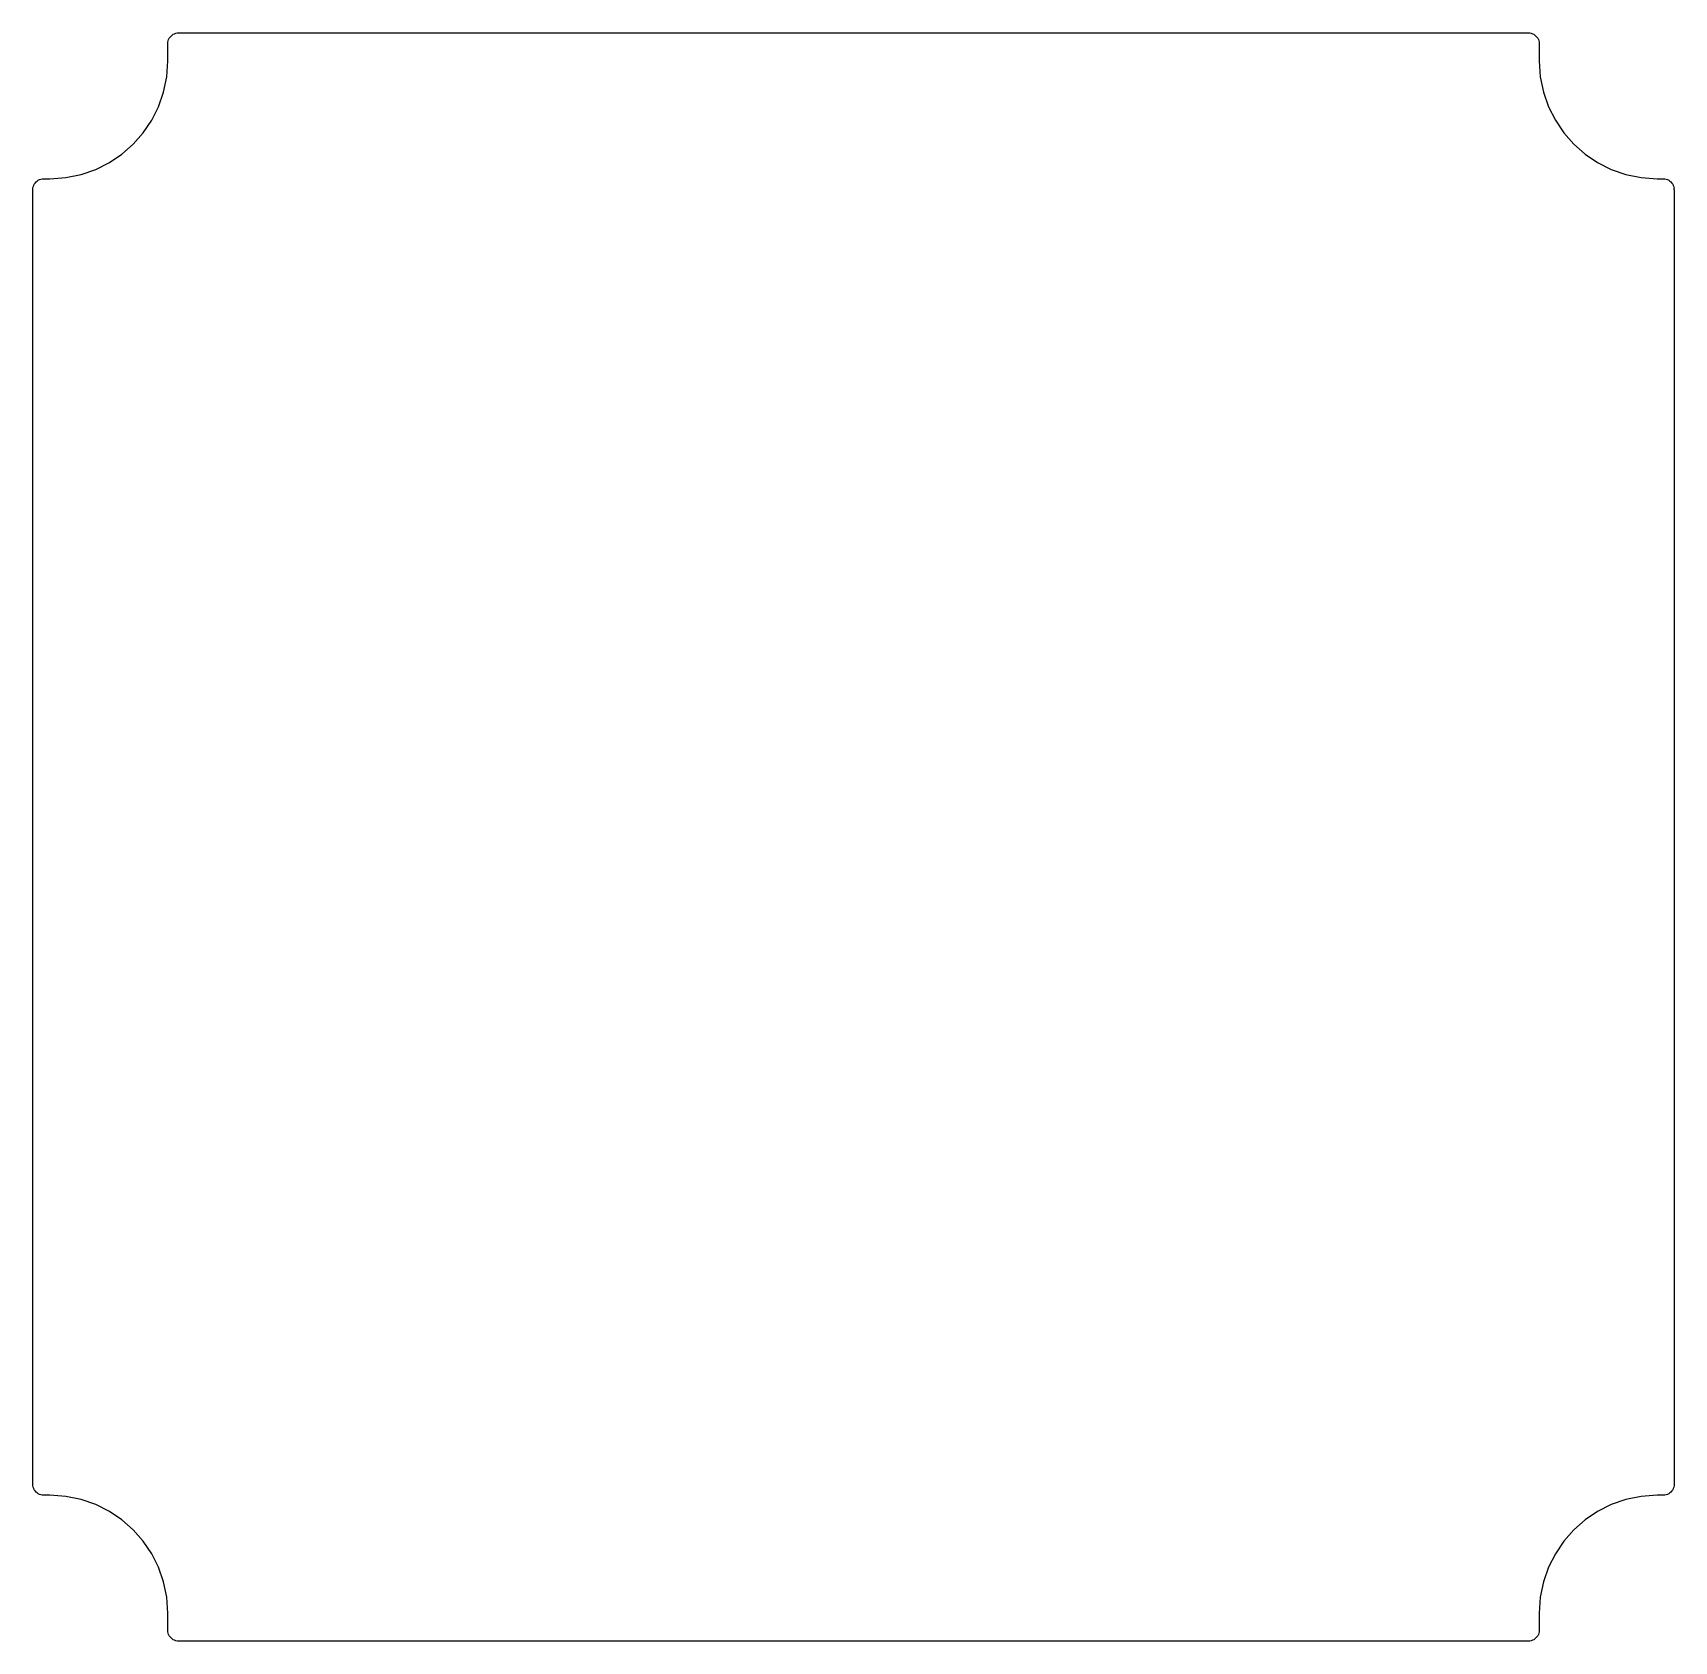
# Model space of a CAD drawing. Extents: x -150 to 150, y -150 to 144.
import ezdxf

# ---------------------------------------------------------------- set-up
doc = ezdxf.new("R2010")
doc.units = 0

msp = doc.modelspace()

# ---------------------------------------------------------------- linework, layer by layer
for p, q in [((-125, 141.6, -62), (-124.98, 141.87, -62)), ((-125, 141.34, -62), (-125, 141.6, -62)), ((-125, 141.08, -62), (-125, 141.34, -62)), ((-125, 140.83, -62), (-125, 141.08, -62)), ((-125, 140.57, -62), (-125, 140.83, -62)), ((-124.98, 141.87, -62), (-124.93, 142.13, -62)), ((-124.93, 142.13, -62), (-124.84, 142.38, -62)), ((-124.84, 142.38, -62), (-124.73, 142.61, -62)), ((-124.73, 142.61, -62), (-124.58, 142.82, -62)), ((-124.58, 142.82, -62), (-124.41, 143.01, -62)), ((-124.41, 143.01, -62), (-124.22, 143.18, -62)), ((-124.22, 143.18, -62), (-124.01, 143.33, -62)), ((-124.01, 143.33, -62), (-123.78, 143.44, -62)), ((-123.78, 143.44, -62), (-123.53, 143.53, -62)), ((-123.53, 143.53, -62), (-123.27, 143.58, -62)), ((-123.27, 143.58, -62), (-123, 143.6, -62)), ((-123, 143.6, -62), (-110.46, 143.6, -62)), ((-110.46, 143.6, -62), (-93.57, 143.6, -62)), ((-93.57, 143.6, -62), (-73.22, 143.6, -62)), ((-73.22, 143.6, -62), (-50.26, 143.6, -62)), ((-50.26, 143.6, -62), (-25.56, 143.6, -62)), ((-25.56, 143.6, -62), (0, 143.6, -62)), ((0, 143.6, -62), (25.56, 143.6, -62)), ((25.56, 143.6, -62), (50.26, 143.6, -62)), ((50.26, 143.6, -62), (73.22, 143.6, -62)), ((73.22, 143.6, -62), (93.57, 143.6, -62)), ((93.57, 143.6, -62), (110.46, 143.6, -62)), ((110.46, 143.6, -62), (123, 143.6, -62)), ((123, 143.6, -62), (123.27, 143.58, -62)), ((123.27, 143.58, -62), (123.53, 143.53, -62)), ((123.53, 143.53, -62), (123.78, 143.44, -62)), ((123.78, 143.44, -62), (124.01, 143.33, -62)), ((124.01, 143.33, -62), (124.22, 143.18, -62)), ((124.22, 143.18, -62), (124.41, 143.01, -62)), ((124.41, 143.01, -62), (124.58, 142.82, -62)), ((124.58, 142.82, -62), (124.73, 142.61, -62)), ((124.73, 142.61, -62), (124.84, 142.38, -62)), ((124.84, 142.38, -62), (124.93, 142.13, -62)), ((124.93, 142.13, -62), (124.98, 141.87, -62)), ((124.98, 141.87, -62), (125, 141.6, -62)), ((125, 141.6, -62), (125, 141.34, -62)), ((125, 141.34, -62), (125, 141.08, -62)), ((125, 141.08, -62), (125, 140.83, -62)), ((125, 140.83, -62), (125, 140.57, -62)), ((-125.2, 135.58, -62), (-125, 138.5, -62)), ((-125, 140.31, -62), (-125, 140.57, -62)), ((-125, 140.05, -62), (-125, 140.31, -62)), ((-125, 139.79, -62), (-125, 140.05, -62)), ((-125, 139.53, -62), (-125, 139.79, -62)), ((-125, 139.28, -62), (-125, 139.53, -62)), ((-125, 139.02, -62), (-125, 139.28, -62)), ((-125, 138.76, -62), (-125, 139.02, -62)), ((-125, 138.5, -62), (-125, 138.76, -62)), ((125, 140.57, -62), (125, 140.31, -62)), ((125, 140.31, -62), (125, 140.05, -62)), ((125, 140.05, -62), (125, 139.79, -62)), ((125, 139.79, -62), (125, 139.53, -62)), ((125, 139.53, -62), (125, 139.28, -62)), ((125, 139.28, -62), (125, 139.02, -62)), ((125, 139.02, -62), (125, 138.76, -62)), ((125, 138.76, -62), (125, 138.5, -62)), ((125, 138.5, -62), (125.2, 135.58, -62)), ((-125.77, 132.79, -62), (-125.2, 135.58, -62)), ((125.2, 135.58, -62), (125.77, 132.78, -62)), ((-126.69, 130.13, -62), (-125.77, 132.79, -62)), ((125.77, 132.78, -62), (126.69, 130.13, -62)), ((-127.93, 127.65, -62), (-126.69, 130.13, -62)), ((126.69, 130.13, -62), (127.94, 127.65, -62)), ((-129.48, 125.36, -62), (-127.93, 127.65, -62)), ((127.94, 127.65, -62), (129.48, 125.36, -62)), ((-133.36, 121.48, -62), (-131.3, 123.3, -62)), ((-131.3, 123.3, -62), (-129.48, 125.36, -62)), ((129.48, 125.36, -62), (131.3, 123.3, -62)), ((131.3, 123.3, -62), (133.36, 121.48, -62)), ((-138.13, 118.69, -62), (-135.65, 119.94, -62)), ((-135.65, 119.94, -62), (-133.36, 121.48, -62)), ((133.36, 121.48, -62), (135.65, 119.94, -62)), ((135.65, 119.94, -62), (138.13, 118.69, -62)), ((-148.82, 116.58, -62), (-148.61, 116.73, -62)), ((-148.61, 116.73, -62), (-148.38, 116.84, -62)), ((-148.38, 116.84, -62), (-148.13, 116.93, -62)), ((-148.13, 116.93, -62), (-147.87, 116.98, -62)), ((-147.87, 116.98, -62), (-147.6, 117, -62)), ((-147.6, 117, -62), (-147.51, 117, -62)), ((-147.51, 117, -62), (-147.42, 117, -62)), ((-147.42, 117, -62), (-147.32, 117, -62)), ((-147.32, 117, -62), (-147.23, 117, -62)), ((-147.23, 117, -62), (-147.14, 117, -62)), ((-147.14, 117, -62), (-147.05, 117, -62)), ((-147.05, 117, -62), (-146.96, 117, -62)), ((-146.96, 117, -62), (-146.87, 117, -62)), ((-146.87, 117, -62), (-146.77, 117, -62)), ((-146.77, 117, -62), (-146.68, 117, -62)), ((-146.68, 117, -62), (-146.59, 117, -62)), ((-146.59, 117, -62), (-146.5, 117, -62)), ((-146.5, 117, -62), (-143.58, 117.2, -62)), ((-143.58, 117.2, -62), (-140.78, 117.77, -62)), ((-140.78, 117.77, -62), (-138.13, 118.69, -62)), ((138.13, 118.69, -62), (140.78, 117.77, -62)), ((140.78, 117.77, -62), (143.58, 117.2, -62)), ((143.58, 117.2, -62), (146.5, 117, -62)), ((146.5, 117, -62), (146.59, 117, -62)), ((146.59, 117, -62), (146.68, 117, -62)), ((146.68, 117, -62), (146.78, 117, -62)), ((146.78, 117, -62), (146.87, 117, -62)), ((146.87, 117, -62), (146.96, 117, -62)), ((146.96, 117, -62), (147.05, 117, -62)), ((147.05, 117, -62), (147.14, 117, -62)), ((147.14, 117, -62), (147.23, 117, -62)), ((147.23, 117, -62), (147.33, 117, -62)), ((147.33, 117, -62), (147.42, 117, -62)), ((147.42, 117, -62), (147.51, 117, -62)), ((147.51, 117, -62), (147.6, 117, -62)), ((147.6, 117, -62), (147.87, 116.98, -62)), ((147.87, 116.98, -62), (148.13, 116.93, -62)), ((148.13, 116.93, -62), (148.38, 116.84, -62)), ((148.38, 116.84, -62), (148.61, 116.73, -62)), ((148.61, 116.73, -62), (148.82, 116.58, -62)), ((-149.6, 115, -62), (-149.58, 115.27, -62)), ((-149.6, 87.31, -62), (-149.6, 115, -62)), ((-149.58, 115.27, -62), (-149.53, 115.53, -62)), ((-149.53, 115.53, -62), (-149.44, 115.78, -62)), ((-149.44, 115.78, -62), (-149.33, 116.01, -62)), ((-149.33, 116.01, -62), (-149.18, 116.22, -62)), ((-149.18, 116.22, -62), (-149.01, 116.42, -62)), ((-149.01, 116.42, -62), (-148.82, 116.58, -62)), ((148.82, 116.58, -62), (149.01, 116.41, -62)), ((149.01, 116.41, -62), (149.18, 116.22, -62)), ((149.18, 116.22, -62), (149.33, 116.01, -62)), ((149.33, 116.01, -62), (149.44, 115.78, -62)), ((149.44, 115.78, -62), (149.53, 115.53, -62)), ((149.53, 115.53, -62), (149.58, 115.27, -62)), ((149.6, 115, -62), (149.58, 115.27, -62)), ((149.6, 115, -62), (149.6, 87.31, -62)), ((-149.6, 64, -62), (-149.6, 87.31, -62)), ((149.6, 87.31, -62), (149.6, 64, -62)), ((-149.6, 44.19, -62), (-149.6, 64, -62)), ((149.6, 64, -62), (149.6, 44.19, -62)), ((-149.6, 27, -62), (-149.6, 44.19, -62)), ((149.6, 44.19, -62), (149.6, 27, -62)), ((-149.6, 11.56, -62), (-149.6, 27, -62)), ((149.6, 27, -62), (149.6, 11.56, -62)), ((-149.6, -3, -62), (-149.6, 11.56, -62)), ((149.6, 11.56, -62), (149.6, -3, -62)), ((-149.6, -17.56, -62), (-149.6, -3, -62)), ((149.6, -3, -62), (149.6, -17.56, -62)), ((-149.6, -33, -62), (-149.6, -17.56, -62)), ((149.6, -17.56, -62), (149.6, -33, -62)), ((-149.6, -50.19, -62), (-149.6, -33, -62)), ((149.6, -33, -62), (149.6, -50.19, -62)), ((-149.6, -70, -62), (-149.6, -50.19, -62)), ((149.6, -50.19, -62), (149.6, -70, -62)), ((-149.6, -93.31, -62), (-149.6, -70, -62)), ((149.6, -70, -62), (149.6, -93.31, -62)), ((-149.6, -121, -62), (-149.6, -93.31, -62)), ((149.6, -93.31, -62), (149.6, -121, -62)), ((-149.58, -121.27, -62), (-149.6, -121, -62)), ((-149.53, -121.53, -62), (-149.58, -121.27, -62)), ((-149.44, -121.78, -62), (-149.53, -121.53, -62)), ((-149.33, -122.01, -62), (-149.44, -121.78, -62)), ((-149.18, -122.22, -62), (-149.33, -122.01, -62)), ((-149.01, -122.42, -62), (-149.18, -122.22, -62)), ((-148.82, -122.58, -62), (-149.01, -122.42, -62)), ((-148.61, -122.73, -62), (-148.82, -122.58, -62)), ((148.82, -122.58, -62), (148.61, -122.73, -62)), ((149.01, -122.41, -62), (148.82, -122.58, -62)), ((149.18, -122.22, -62), (149.01, -122.41, -62)), ((149.33, -122.01, -62), (149.18, -122.22, -62)), ((149.44, -121.78, -62), (149.33, -122.01, -62)), ((149.53, -121.53, -62), (149.44, -121.78, -62)), ((149.58, -121.27, -62), (149.53, -121.53, -62)), ((149.6, -121, -62), (149.58, -121.27, -62)), ((-148.38, -122.84, -62), (-148.61, -122.73, -62)), ((-148.13, -122.93, -62), (-148.38, -122.84, -62)), ((-147.87, -122.98, -62), (-148.13, -122.93, -62)), ((-147.6, -123, -62), (-147.87, -122.98, -62)), ((-147.51, -123, -62), (-147.6, -123, -62)), ((-147.42, -123, -62), (-147.51, -123, -62)), ((-147.32, -123, -62), (-147.42, -123, -62)), ((-147.23, -123, -62), (-147.32, -123, -62)), ((-147.14, -123, -62), (-147.23, -123, -62)), ((-147.05, -123, -62), (-147.14, -123, -62)), ((-146.96, -123, -62), (-147.05, -123, -62)), ((-146.87, -123, -62), (-146.96, -123, -62)), ((-146.77, -123, -62), (-146.87, -123, -62)), ((-146.68, -123, -62), (-146.77, -123, -62)), ((-146.59, -123, -62), (-146.68, -123, -62)), ((-146.5, -123, -62), (-146.59, -123, -62)), ((-143.58, -123.2, -62), (-146.5, -123, -62)), ((-140.78, -123.77, -62), (-143.58, -123.2, -62)), ((-138.13, -124.69, -62), (-140.78, -123.77, -62)), ((-135.65, -125.94, -62), (-138.13, -124.69, -62)), ((138.13, -124.69, -62), (135.65, -125.94, -62)), ((140.78, -123.77, -62), (138.13, -124.69, -62)), ((143.58, -123.2, -62), (140.78, -123.77, -62)), ((146.5, -123, -62), (143.58, -123.2, -62)), ((146.59, -123, -62), (146.5, -123, -62)), ((146.68, -123, -62), (146.59, -123, -62)), ((146.78, -123, -62), (146.68, -123, -62)), ((146.87, -123, -62), (146.78, -123, -62)), ((146.96, -123, -62), (146.87, -123, -62)), ((147.05, -123, -62), (146.96, -123, -62)), ((147.14, -123, -62), (147.05, -123, -62)), ((147.23, -123, -62), (147.14, -123, -62)), ((147.33, -123, -62), (147.23, -123, -62)), ((147.42, -123, -62), (147.33, -123, -62)), ((147.51, -123, -62), (147.42, -123, -62)), ((147.6, -123, -62), (147.51, -123, -62)), ((147.87, -122.98, -62), (147.6, -123, -62)), ((148.13, -122.93, -62), (147.87, -122.98, -62)), ((148.38, -122.84, -62), (148.13, -122.93, -62)), ((148.61, -122.73, -62), (148.38, -122.84, -62)), ((-133.36, -127.48, -62), (-135.65, -125.94, -62)), ((-131.3, -129.3, -62), (-133.36, -127.48, -62)), ((133.36, -127.48, -62), (131.3, -129.3, -62)), ((135.65, -125.94, -62), (133.36, -127.48, -62)), ((-129.48, -131.36, -62), (-131.3, -129.3, -62)), ((-127.93, -133.65, -62), (-129.48, -131.36, -62)), ((129.48, -131.36, -62), (127.94, -133.65, -62)), ((131.3, -129.3, -62), (129.48, -131.36, -62)), ((-126.69, -136.13, -62), (-127.93, -133.65, -62)), ((127.94, -133.65, -62), (126.69, -136.13, -62)), ((-125.77, -138.79, -62), (-126.69, -136.13, -62)), ((126.69, -136.13, -62), (125.77, -138.78, -62)), ((-125.2, -141.58, -62), (-125.77, -138.79, -62)), ((125.77, -138.78, -62), (125.2, -141.58, -62)), ((-125, -144.5, -62), (-125.2, -141.58, -62)), ((125.2, -141.58, -62), (125, -144.5, -62)), ((-125, -144.76, -62), (-125, -144.5, -62)), ((-125, -145.02, -62), (-125, -144.76, -62)), ((-125, -145.28, -62), (-125, -145.02, -62)), ((-125, -145.53, -62), (-125, -145.28, -62)), ((-125, -145.79, -62), (-125, -145.53, -62)), ((-125, -146.05, -62), (-125, -145.79, -62)), ((-125, -146.31, -62), (-125, -146.05, -62)), ((-125, -146.57, -62), (-125, -146.31, -62)), ((-125, -146.83, -62), (-125, -146.57, -62)), ((125, -144.5, -62), (125, -144.76, -62)), ((125, -144.76, -62), (125, -145.02, -62)), ((125, -145.02, -62), (125, -145.28, -62)), ((125, -145.28, -62), (125, -145.53, -62)), ((125, -145.53, -62), (125, -145.79, -62)), ((125, -145.79, -62), (125, -146.05, -62)), ((125, -146.05, -62), (125, -146.31, -62)), ((125, -146.31, -62), (125, -146.57, -62)), ((125, -146.57, -62), (125, -146.83, -62)), ((-125, -147.08, -62), (-125, -146.83, -62)), ((-125, -147.34, -62), (-125, -147.08, -62)), ((-125, -147.6, -62), (-125, -147.34, -62)), ((-124.98, -147.87, -62), (-125, -147.6, -62)), ((-124.93, -148.13, -62), (-124.98, -147.87, -62)), ((-124.84, -148.38, -62), (-124.93, -148.13, -62)), ((-124.73, -148.61, -62), (-124.84, -148.38, -62)), ((-124.58, -148.82, -62), (-124.73, -148.61, -62)), ((-124.41, -149.01, -62), (-124.58, -148.82, -62)), ((-124.22, -149.18, -62), (-124.41, -149.01, -62)), ((-124.01, -149.33, -62), (-124.22, -149.18, -62)), ((-123.78, -149.44, -62), (-124.01, -149.33, -62)), ((-123.53, -149.53, -62), (-123.78, -149.44, -62)), ((-123.27, -149.58, -62), (-123.53, -149.53, -62)), ((-123, -149.6, -62), (-123.27, -149.58, -62)), ((123.27, -149.58, -62), (123, -149.6, -62)), ((123.53, -149.53, -62), (123.27, -149.58, -62)), ((123.78, -149.44, -62), (123.53, -149.53, -62)), ((124.01, -149.33, -62), (123.78, -149.44, -62)), ((124.22, -149.18, -62), (124.01, -149.33, -62)), ((124.41, -149.01, -62), (124.22, -149.18, -62)), ((124.58, -148.82, -62), (124.41, -149.01, -62)), ((124.73, -148.61, -62), (124.58, -148.82, -62)), ((124.84, -148.38, -62), (124.73, -148.61, -62)), ((124.93, -148.13, -62), (124.84, -148.38, -62)), ((124.98, -147.87, -62), (124.93, -148.13, -62)), ((125, -147.6, -62), (124.98, -147.87, -62)), ((125, -146.83, -62), (125, -147.08, -62)), ((125, -147.08, -62), (125, -147.34, -62)), ((125, -147.34, -62), (125, -147.6, -62)), ((-94.86, -149.6, -62), (-123, -149.6, -62)), ((-70.89, -149.6, -62), (-94.86, -149.6, -62)), ((-50.25, -149.6, -62), (-70.89, -149.6, -62)), ((-32.11, -149.6, -62), (-50.25, -149.6, -62)), ((-15.64, -149.6, -62), (-32.11, -149.6, -62)), ((0, -149.6, -62), (-15.64, -149.6, -62)), ((15.64, -149.6, -62), (0, -149.6, -62)), ((32.11, -149.6, -62), (15.64, -149.6, -62)), ((50.25, -149.6, -62), (32.11, -149.6, -62)), ((70.89, -149.6, -62), (50.25, -149.6, -62)), ((94.86, -149.6, -62), (70.89, -149.6, -62)), ((123, -149.6, -62), (94.86, -149.6, -62))]:
    msp.add_line(p, q)

doc.saveas('drawing.dxf')
